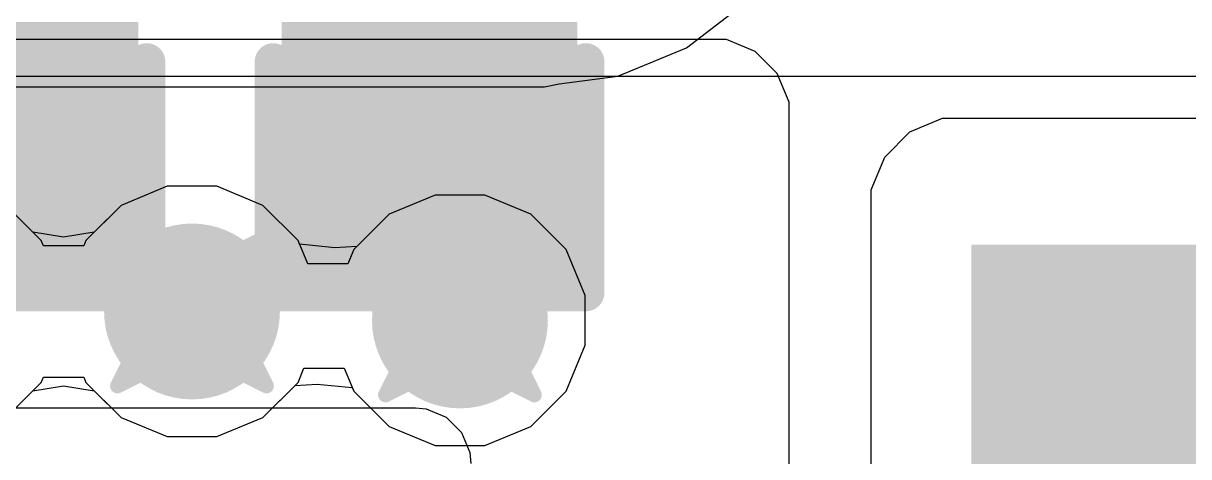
# Model space of a CAD drawing. Header units: inches. Extents: x -2 to 5376, y -4 to 5426.
# Drawn here: x 112.372 to 116.349, y 27.345 to 28.823 of the extents above; entities that cross this region are included whole.
import ezdxf

# ---------------------------------------------------------------- set-up
doc = ezdxf.new("R2010")
doc.units = ezdxf.units.IN
for name, color, linetype in [('Bottom Layer', 5, 'Continuous'), ('Bottom Overlay', 54, 'Continuous'), ('Bottom Paste', 16, 'Continuous'), ('Bottom Solder', 6, 'Continuous'), ('Drill Drawing', 1, 'Continuous'), ('Layer 1', 16, 'Continuous'), ('Layer 2', 76, 'Continuous'), ('Top Layer', 1, 'Continuous'), ('Via Holes', 16, 'Continuous')]:
    doc.layers.add(name, color=color, linetype=linetype)

# ---------------------------------------------------------------- blocks, each defined once
blk = doc.blocks.new('LVT303012_1R5M_N_B_247')
at = {"layer": 'Bottom Layer'}
for points in [[(-2.078, 1.66), (-0.578, 1.66), (-0.578, -1.66), (-2.078, -1.66)], [(0.578, 1.66), (2.078, 1.66), (2.078, -1.66), (0.578, -1.66)]]:
    blk.add_hatch(color=5, dxfattribs=at).paths.add_polyline_path(points)
at = {"layer": 'Bottom Paste'}
for points in [[(-2.078, 1.66), (-0.578, 1.66), (-0.578, -1.66), (-2.078, -1.66)], [(0.578, 1.66), (2.078, 1.66), (2.078, -1.66), (0.578, -1.66)]]:
    blk.add_hatch(color=16, dxfattribs=at).paths.add_polyline_path(points)
at = {"layer": 'Bottom Solder'}
for points in [[(-2.1288, 1.7108), (-0.5272, 1.7108), (-0.5272, -1.7108), (-2.1288, -1.7108)], [(0.5272, 1.7108), (2.1288, 1.7108), (2.1288, -1.7108), (0.5272, -1.7108)]]:
    blk.add_hatch(color=6, dxfattribs=at).paths.add_polyline_path(points)
at = {"layer": 'Bottom Overlay'}
for points in [[(0.381, 1.5494, 0.127, 0.127, 0), (-0.381, 1.5494, 0.127, 0.127, 0)], [(0.381, -1.5494, 0.127, 0.127, 0), (-0.381, -1.5494, 0.127, 0.127, 0)]]:
    blk.add_lwpolyline(points, format="xyseb", dxfattribs=at)
for points in [[(-0.4128, 1.5494, 0.0635, 0.0635, 1), (-0.3493, 1.5494, 0.0635, 0.0635, 1)], [(0.3493, 1.5494, 0.0635, 0.0635, 1), (0.4128, 1.5494, 0.0635, 0.0635, 1)], [(-0.4128, -1.5494, 0.0635, 0.0635, 1), (-0.3493, -1.5494, 0.0635, 0.0635, 1)], [(0.3493, -1.5494, 0.0635, 0.0635, 1), (0.4128, -1.5494, 0.0635, 0.0635, 1)]]:
    blk.add_lwpolyline(points, format="xyseb", close=True, dxfattribs=at)
blk = doc.blocks.new('C___0603_B_290')
at = {"layer": 'Bottom Layer'}
for points in [[(-1.143, -0.4445), (-1.143, 0.4445), (-0.381, 0.4445), (-0.381, -0.4445)], [(0.381, -0.4445), (0.381, 0.4445), (1.143, 0.4445), (1.143, -0.4445)]]:
    blk.add_hatch(color=5, dxfattribs=at).paths.add_polyline_path(points)
at = {"layer": 'Bottom Paste'}
for points in [[(-1.143, -0.4445), (-1.143, 0.4445), (-0.381, 0.4445), (-0.381, -0.4445)], [(0.381, -0.4445), (0.381, 0.4445), (1.143, 0.4445), (1.143, -0.4445)]]:
    blk.add_hatch(color=16, dxfattribs=at).paths.add_polyline_path(points)
at = {"layer": 'Bottom Solder'}
for points in [[(-1.203, -0.5045), (-1.203, 0.5045), (-0.321, 0.5045), (-0.321, -0.5045)], [(0.321, -0.5045), (0.321, 0.5045), (1.203, 0.5045), (1.203, -0.5045)]]:
    blk.add_hatch(color=6, dxfattribs=at).paths.add_polyline_path(points)
at = {"layer": 'Bottom Overlay'}
for points in [[(-0.4572, 0.5334, 0.127, 0.127, 0), (-1.2446, 0.5334, 0.127, 0.127, 0)], [(-1.2446, -0.5334, 0.127, 0.127, 0), (-1.2446, 0.5334, 0.127, 0.127, 0)], [(1.2446, 0.5334, 0.127, 0.127, 0), (0.4572, 0.5334, 0.127, 0.127, 0)], [(1.2446, -0.5334, 0.127, 0.127, 0), (1.2446, 0.5334, 0.127, 0.127, 0)], [(-0.4572, -0.5334, 0.127, 0.127, 0), (-1.2446, -0.5334, 0.127, 0.127, 0)], [(1.2446, -0.5334, 0.127, 0.127, 0), (0.4572, -0.5334, 0.127, 0.127, 0)]]:
    blk.add_lwpolyline(points, format="xyseb", dxfattribs=at)
for points in [[(-1.2764, 0.5334, 0.0635, 0.0635, 1), (-1.2128, 0.5334, 0.0635, 0.0635, 1)], [(-1.2764, 0.5334, 0.0635, 0.0635, 1), (-1.2128, 0.5334, 0.0635, 0.0635, 1)], [(-0.4889, 0.5334, 0.0635, 0.0635, 1), (-0.4254, 0.5334, 0.0635, 0.0635, 1)], [(0.4254, 0.5334, 0.0635, 0.0635, 1), (0.4889, 0.5334, 0.0635, 0.0635, 1)], [(1.2128, 0.5334, 0.0635, 0.0635, 1), (1.2764, 0.5334, 0.0635, 0.0635, 1)], [(1.2128, 0.5334, 0.0635, 0.0635, 1), (1.2764, 0.5334, 0.0635, 0.0635, 1)], [(-1.2764, -0.5334, 0.0635, 0.0635, 1), (-1.2128, -0.5334, 0.0635, 0.0635, 1)], [(-1.2764, -0.5334, 0.0635, 0.0635, 1), (-1.2128, -0.5334, 0.0635, 0.0635, 1)], [(-0.4889, -0.5334, 0.0635, 0.0635, 1), (-0.4254, -0.5334, 0.0635, 0.0635, 1)], [(0.4254, -0.5334, 0.0635, 0.0635, 1), (0.4889, -0.5334, 0.0635, 0.0635, 1)], [(1.2128, -0.5334, 0.0635, 0.0635, 1), (1.2764, -0.5334, 0.0635, 0.0635, 1)], [(1.2128, -0.5334, 0.0635, 0.0635, 1), (1.2764, -0.5334, 0.0635, 0.0635, 1)]]:
    blk.add_lwpolyline(points, format="xyseb", close=True, dxfattribs=at)
blk = doc.blocks.new('C___0603_B_291')
at = {"layer": 'Bottom Layer'}
for points in [[(-1.143, -0.4445), (-1.143, 0.4445), (-0.381, 0.4445), (-0.381, -0.4445)], [(0.381, -0.4445), (0.381, 0.4445), (1.143, 0.4445), (1.143, -0.4445)]]:
    blk.add_hatch(color=5, dxfattribs=at).paths.add_polyline_path(points)
at = {"layer": 'Bottom Paste'}
for points in [[(-1.143, -0.4445), (-1.143, 0.4445), (-0.381, 0.4445), (-0.381, -0.4445)], [(0.381, -0.4445), (0.381, 0.4445), (1.143, 0.4445), (1.143, -0.4445)]]:
    blk.add_hatch(color=16, dxfattribs=at).paths.add_polyline_path(points)
at = {"layer": 'Bottom Solder'}
for points in [[(-1.203, -0.5045), (-1.203, 0.5045), (-0.321, 0.5045), (-0.321, -0.5045)], [(0.321, -0.5045), (0.321, 0.5045), (1.203, 0.5045), (1.203, -0.5045)]]:
    blk.add_hatch(color=6, dxfattribs=at).paths.add_polyline_path(points)
at = {"layer": 'Bottom Overlay'}
for points in [[(-0.4572, 0.5334, 0.127, 0.127, 0), (-1.2446, 0.5334, 0.127, 0.127, 0)], [(-1.2446, -0.5334, 0.127, 0.127, 0), (-1.2446, 0.5334, 0.127, 0.127, 0)], [(1.2446, 0.5334, 0.127, 0.127, 0), (0.4572, 0.5334, 0.127, 0.127, 0)], [(1.2446, -0.5334, 0.127, 0.127, 0), (1.2446, 0.5334, 0.127, 0.127, 0)], [(-0.4572, -0.5334, 0.127, 0.127, 0), (-1.2446, -0.5334, 0.127, 0.127, 0)], [(1.2446, -0.5334, 0.127, 0.127, 0), (0.4572, -0.5334, 0.127, 0.127, 0)]]:
    blk.add_lwpolyline(points, format="xyseb", dxfattribs=at)
for points in [[(-1.2764, 0.5334, 0.0635, 0.0635, 1), (-1.2128, 0.5334, 0.0635, 0.0635, 1)], [(-1.2764, 0.5334, 0.0635, 0.0635, 1), (-1.2128, 0.5334, 0.0635, 0.0635, 1)], [(-0.4889, 0.5334, 0.0635, 0.0635, 1), (-0.4254, 0.5334, 0.0635, 0.0635, 1)], [(0.4254, 0.5334, 0.0635, 0.0635, 1), (0.4889, 0.5334, 0.0635, 0.0635, 1)], [(1.2128, 0.5334, 0.0635, 0.0635, 1), (1.2764, 0.5334, 0.0635, 0.0635, 1)], [(1.2128, 0.5334, 0.0635, 0.0635, 1), (1.2764, 0.5334, 0.0635, 0.0635, 1)], [(-1.2764, -0.5334, 0.0635, 0.0635, 1), (-1.2128, -0.5334, 0.0635, 0.0635, 1)], [(-1.2764, -0.5334, 0.0635, 0.0635, 1), (-1.2128, -0.5334, 0.0635, 0.0635, 1)], [(-0.4889, -0.5334, 0.0635, 0.0635, 1), (-0.4254, -0.5334, 0.0635, 0.0635, 1)], [(0.4254, -0.5334, 0.0635, 0.0635, 1), (0.4889, -0.5334, 0.0635, 0.0635, 1)], [(1.2128, -0.5334, 0.0635, 0.0635, 1), (1.2764, -0.5334, 0.0635, 0.0635, 1)], [(1.2128, -0.5334, 0.0635, 0.0635, 1), (1.2764, -0.5334, 0.0635, 0.0635, 1)]]:
    blk.add_lwpolyline(points, format="xyseb", close=True, dxfattribs=at)

msp = doc.modelspace()

# ---------------------------------------------------------------- hatches: boundary and pattern name
at = {"layer": 'Bottom Layer'}
h = msp.add_hatch(color=5, dxfattribs=at)
edge = h.paths.add_edge_path()
edge.add_arc((112.9478, 27.8399), 0.3, 0, 360)
h = msp.add_hatch(color=5, dxfattribs=at)
edge = h.paths.add_edge_path()
edge.add_arc((113.8622, 27.8093), 0.3, 0, 360)
at = {"layer": 'Layer 1'}
h = msp.add_hatch(color=16, dxfattribs=at)
edge = h.paths.add_edge_path()
edge.add_arc((112.9478, 27.8399), 0.3, 0, 360)
h = msp.add_hatch(color=16, dxfattribs=at)
edge = h.paths.add_edge_path()
edge.add_arc((113.8622, 27.8093), 0.3, 0, 360)
at = {"layer": 'Layer 2'}
h = msp.add_hatch(color=76, dxfattribs=at)
edge = h.paths.add_edge_path()
edge.add_arc((112.9478, 27.8399), 0.3, 0, 360)
h = msp.add_hatch(color=76, dxfattribs=at)
edge = h.paths.add_edge_path()
edge.add_arc((113.8622, 27.8093), 0.3, 0, 360)
at = {"layer": 'Top Layer'}
h = msp.add_hatch(color=1, dxfattribs=at)
edge = h.paths.add_edge_path()
edge.add_arc((112.9478, 27.8399), 0.3, 0, 360)
h = msp.add_hatch(color=1, dxfattribs=at)
edge = h.paths.add_edge_path()
edge.add_arc((113.8622, 27.8093), 0.3, 0, 360)
at = {"layer": 'Via Holes'}
h = msp.add_hatch(color=7, dxfattribs=at)
edge = h.paths.add_edge_path()
edge.add_arc((112.9478, 27.8399), 0.15, 0, 360)
h = msp.add_hatch(color=7, dxfattribs=at)
edge = h.paths.add_edge_path()
edge.add_arc((113.8622, 27.8093), 0.15, 0, 360)

# ---------------------------------------------------------------- linework, layer by layer
at = {"layer": 'Bottom Layer'}
for p, q in [((114.7189, 28.7678), (111.2671, 28.7678)), ((114.772, 28.7678), (114.7189, 28.7678)), ((114.7189, 28.7678), (114.7189, 28.7678)), ((114.8701, 28.7272), (114.772, 28.7678)), ((114.9452, 28.6521), (114.8701, 28.7272)), ((114.9858, 28.554), (114.9452, 28.6521)), ((114.9858, 28.5009), (114.9858, 28.554)), ((114.9858, 27.0485), (114.9858, 28.5009)), ((115.3973, 28.4524), (115.5094, 28.4988)), ((115.5094, 28.4988), (118.7914, 28.4988)), ((115.3116, 28.3667), (115.3973, 28.4524)), ((115.2652, 28.2546), (115.3116, 28.3667)), ((115.2652, 28.194), (115.2652, 28.2546)), ((115.2652, 26.828), (115.2652, 28.194)), ((112.2453, 27.511), (113.7101, 27.511)), ((113.7101, 27.511), (113.747, 27.5074)), ((113.747, 27.5074), (113.8153, 27.4791)), ((113.8153, 27.4791), (113.8676, 27.4268)), ((113.8676, 27.4268), (113.8959, 27.3585)), ((113.8959, 27.3585), (113.8995, 27.3215))]:
    msp.add_line(p, q, dxfattribs=at)
at = {"layer": 'Drill Drawing'}
for points in [[(112.6938, 28.0939, 0.0508, 0.0508, 0), (112.9478, 27.9669, 0.0508, 0.0508, 0)], [(112.6938, 28.0939, 0.0508, 0.0508, 0), (112.8208, 27.8399, 0.0508, 0.0508, 0)], [(112.9478, 27.9669, 0.0508, 0.0508, 0), (113.2018, 28.0939, 0.0508, 0.0508, 0)], [(113.0748, 27.8399, 0.0508, 0.0508, 0), (113.2018, 28.0939, 0.0508, 0.0508, 0)], [(113.6082, 28.0633, 0.0508, 0.0508, 0), (113.8622, 27.9363, 0.0508, 0.0508, 0)], [(113.6082, 28.0633, 0.0508, 0.0508, 0), (113.7352, 27.8093, 0.0508, 0.0508, 0)], [(113.8622, 27.9363, 0.0508, 0.0508, 0), (114.1162, 28.0633, 0.0508, 0.0508, 0)], [(113.9892, 27.8093, 0.0508, 0.0508, 0), (114.1162, 28.0633, 0.0508, 0.0508, 0)], [(112.7954, 27.9923, 0.0508, 0.0508, 0), (112.9478, 27.9161, 0.0508, 0.0508, 0)], [(112.7954, 27.9923, 0.0508, 0.0508, 0), (112.8716, 27.8399, 0.0508, 0.0508, 0)], [(112.9478, 27.9161, 0.0508, 0.0508, 0), (113.1002, 27.9923, 0.0508, 0.0508, 0)], [(113.024, 27.8399, 0.0508, 0.0508, 0), (113.1002, 27.9923, 0.0508, 0.0508, 0)], [(113.7098, 27.9617, 0.0508, 0.0508, 0), (113.8622, 27.8855, 0.0508, 0.0508, 0)], [(113.7098, 27.9617, 0.0508, 0.0508, 0), (113.786, 27.8093, 0.0508, 0.0508, 0)], [(113.8622, 27.8855, 0.0508, 0.0508, 0), (114.0146, 27.9617, 0.0508, 0.0508, 0)], [(113.9384, 27.8093, 0.0508, 0.0508, 0), (114.0146, 27.9617, 0.0508, 0.0508, 0)], [(112.6938, 27.5859, 0.0508, 0.0508, 0), (112.8208, 27.8399, 0.0508, 0.0508, 0)], [(112.7954, 27.6875, 0.0508, 0.0508, 0), (112.8716, 27.8399, 0.0508, 0.0508, 0)], [(113.024, 27.8399, 0.0508, 0.0508, 0), (113.1002, 27.6875, 0.0508, 0.0508, 0)], [(113.0748, 27.8399, 0.0508, 0.0508, 0), (113.2018, 27.5859, 0.0508, 0.0508, 0)], [(113.6082, 27.5553, 0.0508, 0.0508, 0), (113.7352, 27.8093, 0.0508, 0.0508, 0)], [(113.7098, 27.6569, 0.0508, 0.0508, 0), (113.786, 27.8093, 0.0508, 0.0508, 0)], [(113.9384, 27.8093, 0.0508, 0.0508, 0), (114.0146, 27.6569, 0.0508, 0.0508, 0)], [(113.9892, 27.8093, 0.0508, 0.0508, 0), (114.1162, 27.5553, 0.0508, 0.0508, 0)], [(112.7954, 27.6875, 0.0508, 0.0508, 0), (112.9478, 27.7637, 0.0508, 0.0508, 0)], [(112.9478, 27.7637, 0.0508, 0.0508, 0), (113.1002, 27.6875, 0.0508, 0.0508, 0)], [(112.6938, 27.5859, 0.0508, 0.0508, 0), (112.9478, 27.7129, 0.0508, 0.0508, 0)], [(112.9478, 27.7129, 0.0508, 0.0508, 0), (113.2018, 27.5859, 0.0508, 0.0508, 0)], [(113.7098, 27.6569, 0.0508, 0.0508, 0), (113.8622, 27.7331, 0.0508, 0.0508, 0)], [(113.8622, 27.7331, 0.0508, 0.0508, 0), (114.0146, 27.6569, 0.0508, 0.0508, 0)], [(113.6082, 27.5553, 0.0508, 0.0508, 0), (113.8622, 27.6823, 0.0508, 0.0508, 0)], [(113.8622, 27.6823, 0.0508, 0.0508, 0), (114.1162, 27.5553, 0.0508, 0.0508, 0)]]:
    msp.add_lwpolyline(points, format="xyseb", dxfattribs=at)
for points in [[(112.6811, 28.0939, 0.0254, 0.0254, 1), (112.7065, 28.0939, 0.0254, 0.0254, 1)], [(112.6811, 28.0939, 0.0254, 0.0254, 1), (112.7065, 28.0939, 0.0254, 0.0254, 1)], [(113.1891, 28.0939, 0.0254, 0.0254, 1), (113.2145, 28.0939, 0.0254, 0.0254, 1)], [(113.1891, 28.0939, 0.0254, 0.0254, 1), (113.2145, 28.0939, 0.0254, 0.0254, 1)], [(113.5955, 28.0633, 0.0254, 0.0254, 1), (113.6209, 28.0633, 0.0254, 0.0254, 1)], [(113.5955, 28.0633, 0.0254, 0.0254, 1), (113.6209, 28.0633, 0.0254, 0.0254, 1)], [(114.1035, 28.0633, 0.0254, 0.0254, 1), (114.1289, 28.0633, 0.0254, 0.0254, 1)], [(114.1035, 28.0633, 0.0254, 0.0254, 1), (114.1289, 28.0633, 0.0254, 0.0254, 1)], [(112.7827, 27.9923, 0.0254, 0.0254, 1), (112.8081, 27.9923, 0.0254, 0.0254, 1)], [(112.7827, 27.9923, 0.0254, 0.0254, 1), (112.8081, 27.9923, 0.0254, 0.0254, 1)], [(113.0875, 27.9923, 0.0254, 0.0254, 1), (113.1129, 27.9923, 0.0254, 0.0254, 1)], [(113.0875, 27.9923, 0.0254, 0.0254, 1), (113.1129, 27.9923, 0.0254, 0.0254, 1)], [(112.9351, 27.9669, 0.0254, 0.0254, 1), (112.9605, 27.9669, 0.0254, 0.0254, 1)], [(112.9351, 27.9669, 0.0254, 0.0254, 1), (112.9605, 27.9669, 0.0254, 0.0254, 1)], [(113.6971, 27.9617, 0.0254, 0.0254, 1), (113.7225, 27.9617, 0.0254, 0.0254, 1)], [(113.6971, 27.9617, 0.0254, 0.0254, 1), (113.7225, 27.9617, 0.0254, 0.0254, 1)], [(113.8495, 27.9363, 0.0254, 0.0254, 1), (113.8749, 27.9363, 0.0254, 0.0254, 1)], [(113.8495, 27.9363, 0.0254, 0.0254, 1), (113.8749, 27.9363, 0.0254, 0.0254, 1)], [(114.0019, 27.9617, 0.0254, 0.0254, 1), (114.0273, 27.9617, 0.0254, 0.0254, 1)], [(114.0019, 27.9617, 0.0254, 0.0254, 1), (114.0273, 27.9617, 0.0254, 0.0254, 1)], [(112.9351, 27.9161, 0.0254, 0.0254, 1), (112.9605, 27.9161, 0.0254, 0.0254, 1)], [(112.9351, 27.9161, 0.0254, 0.0254, 1), (112.9605, 27.9161, 0.0254, 0.0254, 1)], [(113.8495, 27.8855, 0.0254, 0.0254, 1), (113.8749, 27.8855, 0.0254, 0.0254, 1)], [(113.8495, 27.8855, 0.0254, 0.0254, 1), (113.8749, 27.8855, 0.0254, 0.0254, 1)], [(112.8081, 27.8399, 0.0254, 0.0254, 1), (112.8335, 27.8399, 0.0254, 0.0254, 1)], [(112.8081, 27.8399, 0.0254, 0.0254, 1), (112.8335, 27.8399, 0.0254, 0.0254, 1)], [(112.8589, 27.8399, 0.0254, 0.0254, 1), (112.8843, 27.8399, 0.0254, 0.0254, 1)], [(112.8589, 27.8399, 0.0254, 0.0254, 1), (112.8843, 27.8399, 0.0254, 0.0254, 1)], [(113.0113, 27.8399, 0.0254, 0.0254, 1), (113.0367, 27.8399, 0.0254, 0.0254, 1)], [(113.0113, 27.8399, 0.0254, 0.0254, 1), (113.0367, 27.8399, 0.0254, 0.0254, 1)], [(113.0621, 27.8399, 0.0254, 0.0254, 1), (113.0875, 27.8399, 0.0254, 0.0254, 1)], [(113.0621, 27.8399, 0.0254, 0.0254, 1), (113.0875, 27.8399, 0.0254, 0.0254, 1)], [(113.7225, 27.8093, 0.0254, 0.0254, 1), (113.7479, 27.8093, 0.0254, 0.0254, 1)], [(113.7225, 27.8093, 0.0254, 0.0254, 1), (113.7479, 27.8093, 0.0254, 0.0254, 1)], [(113.7733, 27.8093, 0.0254, 0.0254, 1), (113.7987, 27.8093, 0.0254, 0.0254, 1)], [(113.7733, 27.8093, 0.0254, 0.0254, 1), (113.7987, 27.8093, 0.0254, 0.0254, 1)], [(113.9257, 27.8093, 0.0254, 0.0254, 1), (113.9511, 27.8093, 0.0254, 0.0254, 1)], [(113.9257, 27.8093, 0.0254, 0.0254, 1), (113.9511, 27.8093, 0.0254, 0.0254, 1)], [(113.9765, 27.8093, 0.0254, 0.0254, 1), (114.0019, 27.8093, 0.0254, 0.0254, 1)], [(113.9765, 27.8093, 0.0254, 0.0254, 1), (114.0019, 27.8093, 0.0254, 0.0254, 1)], [(112.9351, 27.7637, 0.0254, 0.0254, 1), (112.9605, 27.7637, 0.0254, 0.0254, 1)], [(112.9351, 27.7637, 0.0254, 0.0254, 1), (112.9605, 27.7637, 0.0254, 0.0254, 1)], [(112.9351, 27.7129, 0.0254, 0.0254, 1), (112.9605, 27.7129, 0.0254, 0.0254, 1)], [(112.9351, 27.7129, 0.0254, 0.0254, 1), (112.9605, 27.7129, 0.0254, 0.0254, 1)], [(113.8495, 27.7331, 0.0254, 0.0254, 1), (113.8749, 27.7331, 0.0254, 0.0254, 1)], [(113.8495, 27.7331, 0.0254, 0.0254, 1), (113.8749, 27.7331, 0.0254, 0.0254, 1)], [(112.7827, 27.6875, 0.0254, 0.0254, 1), (112.8081, 27.6875, 0.0254, 0.0254, 1)], [(112.7827, 27.6875, 0.0254, 0.0254, 1), (112.8081, 27.6875, 0.0254, 0.0254, 1)], [(113.0875, 27.6875, 0.0254, 0.0254, 1), (113.1129, 27.6875, 0.0254, 0.0254, 1)], [(113.0875, 27.6875, 0.0254, 0.0254, 1), (113.1129, 27.6875, 0.0254, 0.0254, 1)], [(113.6971, 27.6569, 0.0254, 0.0254, 1), (113.7225, 27.6569, 0.0254, 0.0254, 1)], [(113.6971, 27.6569, 0.0254, 0.0254, 1), (113.7225, 27.6569, 0.0254, 0.0254, 1)], [(113.8495, 27.6823, 0.0254, 0.0254, 1), (113.8749, 27.6823, 0.0254, 0.0254, 1)], [(113.8495, 27.6823, 0.0254, 0.0254, 1), (113.8749, 27.6823, 0.0254, 0.0254, 1)], [(114.0019, 27.6569, 0.0254, 0.0254, 1), (114.0273, 27.6569, 0.0254, 0.0254, 1)], [(114.0019, 27.6569, 0.0254, 0.0254, 1), (114.0273, 27.6569, 0.0254, 0.0254, 1)], [(112.6811, 27.5859, 0.0254, 0.0254, 1), (112.7065, 27.5859, 0.0254, 0.0254, 1)], [(112.6811, 27.5859, 0.0254, 0.0254, 1), (112.7065, 27.5859, 0.0254, 0.0254, 1)], [(113.1891, 27.5859, 0.0254, 0.0254, 1), (113.2145, 27.5859, 0.0254, 0.0254, 1)], [(113.1891, 27.5859, 0.0254, 0.0254, 1), (113.2145, 27.5859, 0.0254, 0.0254, 1)], [(113.5955, 27.5553, 0.0254, 0.0254, 1), (113.6209, 27.5553, 0.0254, 0.0254, 1)], [(113.5955, 27.5553, 0.0254, 0.0254, 1), (113.6209, 27.5553, 0.0254, 0.0254, 1)], [(114.1035, 27.5553, 0.0254, 0.0254, 1), (114.1289, 27.5553, 0.0254, 0.0254, 1)], [(114.1035, 27.5553, 0.0254, 0.0254, 1), (114.1289, 27.5553, 0.0254, 0.0254, 1)]]:
    msp.add_lwpolyline(points, format="xyseb", close=True, dxfattribs=at)
at = {"layer": 'Layer 1'}
for p, q in [((112.8629, 28.2669), (112.706, 28.2019)), ((113.0328, 28.2669), (112.8629, 28.2669)), ((113.1897, 28.2019), (113.0328, 28.2669)), ((112.4052, 28.1103), (112.3135, 28.2019)), ((112.706, 28.2019), (112.6143, 28.1103)), ((113.3098, 28.0818), (113.1897, 28.2019)), ((113.7773, 28.2363), (113.6204, 28.1713)), ((113.9472, 28.2363), (113.7773, 28.2363)), ((114.1041, 28.1713), (113.9472, 28.2363)), ((113.6204, 28.1713), (113.5107, 28.0616)), ((114.2242, 28.0512), (114.1041, 28.1713)), ((112.5097, 28.0938), (112.4052, 28.1103)), ((112.6143, 28.1103), (112.5097, 28.0938)), ((113.3152, 28.069), (113.3098, 28.0818)), ((113.4351, 28.0575), (113.3152, 28.069)), ((113.5107, 28.0616), (113.4351, 28.0575)), ((114.2892, 27.8943), (114.2242, 28.0512)), ((114.2892, 27.7244), (114.2892, 27.8943)), ((114.2242, 27.5675), (114.2892, 27.7244)), ((112.3135, 27.4779), (112.4052, 27.5696)), ((112.4052, 27.5696), (112.5097, 27.5861)), ((112.5097, 27.5861), (112.6143, 27.5696)), ((112.6143, 27.5696), (112.706, 27.4779)), ((113.1897, 27.4779), (113.2994, 27.5877)), ((113.2994, 27.5877), (113.375, 27.5918)), ((113.375, 27.5918), (113.4949, 27.5803)), ((113.4949, 27.5803), (113.5003, 27.5675)), ((113.5003, 27.5675), (113.6204, 27.4473)), ((114.1041, 27.4473), (114.2242, 27.5675)), ((112.706, 27.4779), (112.8629, 27.4129)), ((113.0328, 27.4129), (113.1897, 27.4779)), ((113.6204, 27.4473), (113.7773, 27.3823)), ((113.9472, 27.3823), (114.1041, 27.4473)), ((112.8629, 27.4129), (113.0328, 27.4129)), ((113.7773, 27.3823), (113.9472, 27.3823))]:
    msp.add_line(p, q, dxfattribs=at)
at = {"layer": 'Layer 2'}
msp.add_line((111.9217, 28.6422), (116.8997, 28.6422), dxfattribs=at)
at = {"layer": 'Top Layer'}
for p, q in [((114.6348, 28.7392), (114.8355, 28.8932)), ((114.401, 28.6423), (114.6348, 28.7392)), ((114.2007, 28.616), (114.401, 28.6423)), ((112.0813, 28.6059), (114.1502, 28.6059)), ((114.1502, 28.6059), (114.2007, 28.616)), ((112.8629, 28.2669), (112.706, 28.2019)), ((113.0328, 28.2669), (112.8629, 28.2669)), ((113.1897, 28.2019), (113.0328, 28.2669)), ((112.4336, 28.0818), (112.3135, 28.2019)), ((112.706, 28.2019), (112.5859, 28.0818)), ((113.3098, 28.0818), (113.1897, 28.2019)), ((113.7773, 28.2363), (113.6204, 28.1713)), ((113.9472, 28.2363), (113.7773, 28.2363)), ((114.1041, 28.1713), (113.9472, 28.2363)), ((113.6204, 28.1713), (113.5003, 28.0512)), ((114.2242, 28.0512), (114.1041, 28.1713)), ((112.441, 28.064), (112.4336, 28.0818)), ((112.5859, 28.0818), (112.5785, 28.064)), ((113.3426, 28.0026), (113.3098, 28.0818)), ((112.5785, 28.064), (112.441, 28.064)), ((113.5003, 28.0512), (113.4801, 28.0026)), ((114.2892, 27.8943), (114.2242, 28.0512)), ((113.4801, 28.0026), (113.3426, 28.0026)), ((114.2892, 27.7244), (114.2892, 27.8943)), ((114.2242, 27.5675), (114.2892, 27.7244)), ((113.3098, 27.5981), (113.33, 27.6467)), ((113.33, 27.6467), (113.4674, 27.6467)), ((113.4674, 27.6467), (113.5003, 27.5675)), ((112.4336, 27.5981), (112.441, 27.6159)), ((112.441, 27.6159), (112.5785, 27.6159)), ((112.5785, 27.6159), (112.5859, 27.5981)), ((112.3135, 27.4779), (112.4336, 27.5981)), ((112.5859, 27.5981), (112.706, 27.4779)), ((113.1897, 27.4779), (113.3098, 27.5981)), ((113.5003, 27.5675), (113.6204, 27.4473)), ((114.1041, 27.4473), (114.2242, 27.5675)), ((112.706, 27.4779), (112.8629, 27.4129)), ((113.0328, 27.4129), (113.1897, 27.4779)), ((113.6204, 27.4473), (113.7773, 27.3823)), ((113.9472, 27.3823), (114.1041, 27.4473)), ((112.8629, 27.4129), (113.0328, 27.4129)), ((113.7773, 27.3823), (113.9472, 27.3823))]:
    msp.add_line(p, q, dxfattribs=at)

# ---------------------------------------------------------------- block references
at = {"rotation": 270}
for name, p in [('C___0603_B_291', (112.2599, 29.1488)), ('C___0603_B_290', (113.7585, 29.1488)), ('LVT303012_1R5M_N_B_247', (117.3182, 25.939))]:
    msp.add_blockref(name, p, dxfattribs=at)

doc.saveas('drawing.dxf')
